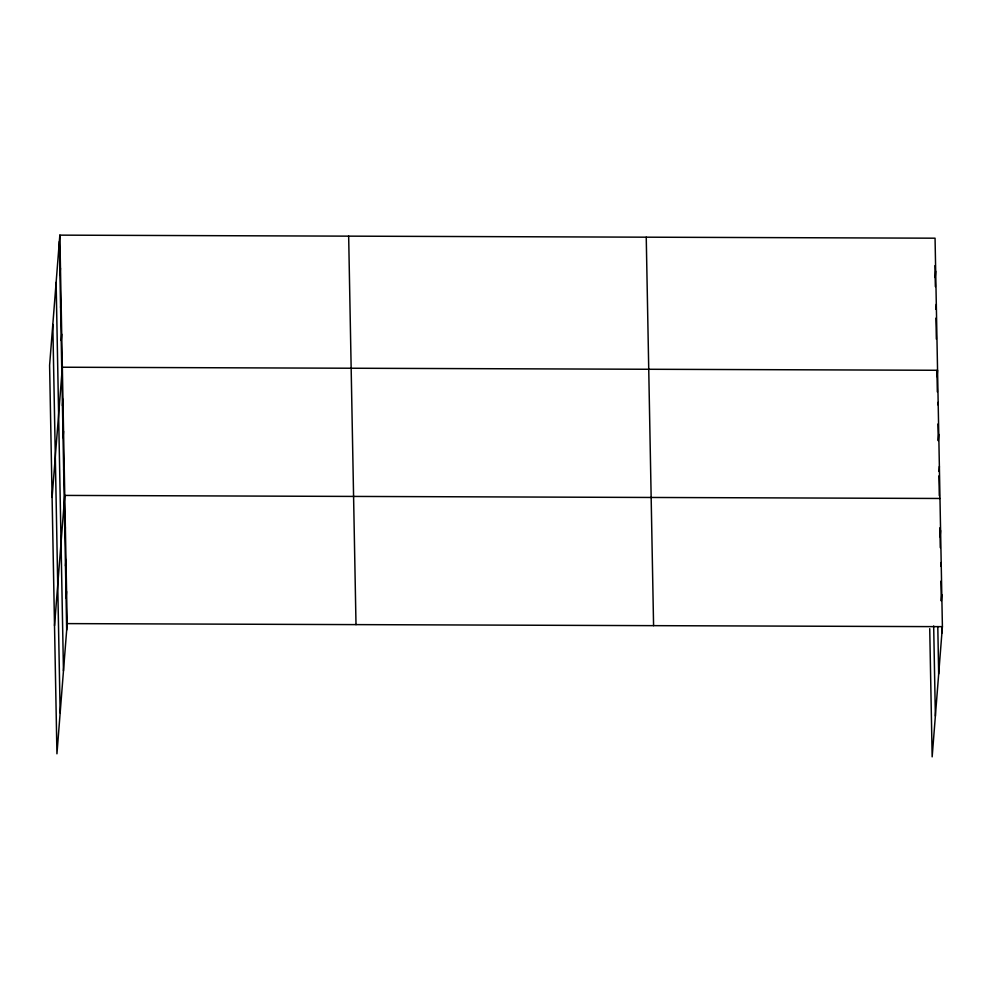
<?xml version="1.0" encoding="UTF-8"?>
<svg xmlns="http://www.w3.org/2000/svg" width="992" height="992" viewBox="0 0 992 992"><rect width="100%" height="100%" fill="white"/><g stroke="black" fill="none" stroke-linecap="round" stroke-linejoin="round"><path stroke-width="1.49" d="M59.842 235.141L49.6 365.341L56.941 753.808L67.183 623.608L59.842 235.141L935.059 238.192L942.4 626.659L932.158 756.859L929.727 628.668M59.966 274.561L60.475 268.162M60.586 307.582L61.095 301.184M61.219 340.591L61.715 334.205M52.092 497.414L62.347 367.226L937.552 370.276L937.056 376.662M62.446 405.666L62.942 399.268M63.054 437.72L63.55 431.322M63.649 469.762L64.158 463.363M54.523 625.617L64.765 495.417L939.982 498.468M64.864 533.857L65.373 527.471M65.472 565.911L65.98 559.513M66.08 597.965L66.576 591.567M935.183 277.599L935.679 271.213M935.902 309.343L936.312 304.234M937.961 404.872L938.159 402.318M938.767 434.372L938.258 440.758L937.948 423.981M938.965 471.535L939.374 466.414M940.081 536.908L940.59 530.522M940.887 566.395L941.185 562.563M941.792 594.617L941.296 601.003L940.912 581.163M67.183 623.608L942.4 626.659M934.96 265.596L935.357 286.614M935.952 318.134L936.349 339.14M936.944 370.661L937.341 391.927M938.928 475.862L939.3 495.702M939.908 527.756L940.28 547.596M941.78 626.956L941.892 633.057M937.787 626.597L938.68 673.915M933.67 625.964L935.369 716.001M646.238 237.187L653.579 625.654M348.663 236.146L356.004 624.625M59.346 241.54L66.687 630.007M56.122 282.385L63.463 670.865M52.812 324.483L60.152 712.95"/></g></svg>
